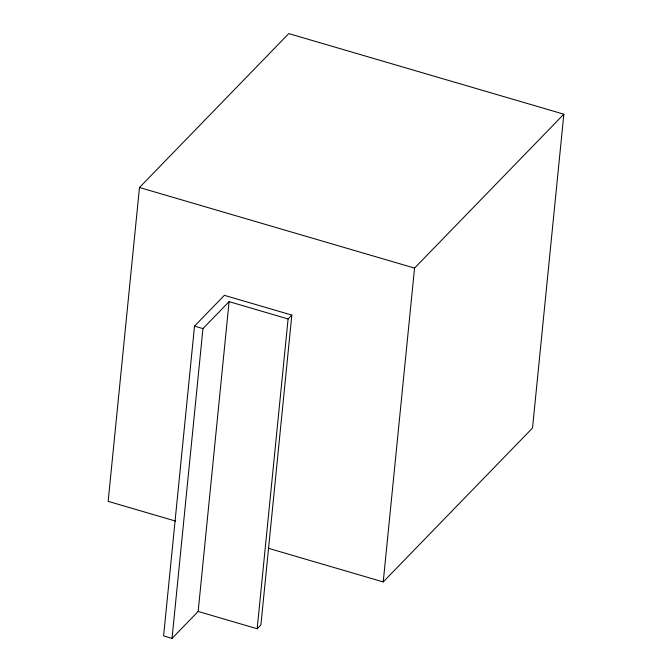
<?xml version="1.0" encoding="UTF-8"?>
<svg xmlns="http://www.w3.org/2000/svg" width="672" height="672" viewBox="0 0 672 672"><rect width="100%" height="100%" fill="white"/><g stroke="black" fill="none" stroke-linecap="round" stroke-linejoin="round"><path stroke-width="1.01" d="M268.355 548.276L383.225 581.935L532.526 428.022L563.85 114.19L288.775 33.6L139.474 187.505L108.15 501.346L175.661 521.119M194.519 326.122L163.598 635.93L172.032 638.4L198.156 611.47L229.085 301.652L288.095 318.94L291.833 315.092L224.381 295.336L194.519 326.122L202.952 328.591L229.085 301.652M172.032 638.4L202.952 328.591M198.156 611.47L257.174 628.757L288.095 318.94M291.833 315.092L260.904 624.91L257.174 628.757M383.225 581.935L414.548 268.094L563.85 114.19M139.474 187.505L414.548 268.094"/></g></svg>
